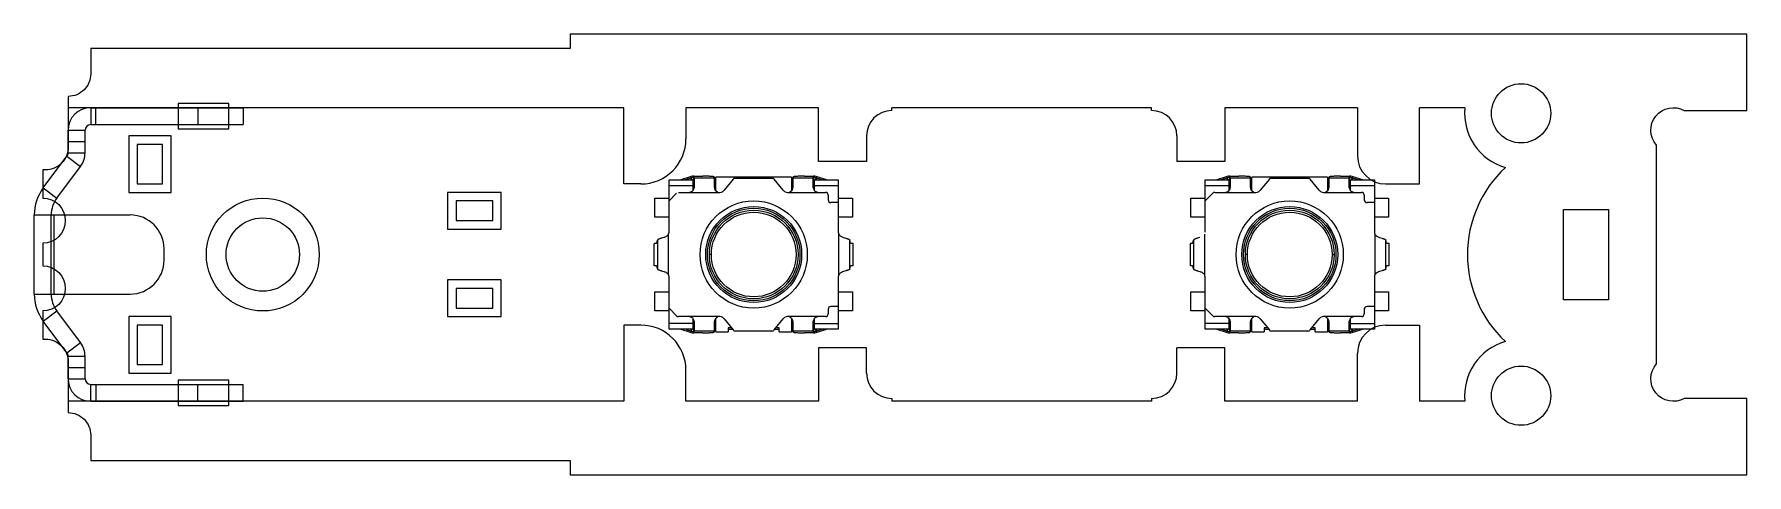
# Model space of a CAD drawing. Header units: millimetres. Extents: x 232.4 to 263.3, y 75.2 to 125.5.
# Drawn here: x 232.41 to 262.76, y 117.67 to 125.47 of the extents above; entities that cross this region are included whole.
import ezdxf

# ---------------------------------------------------------------- set-up
doc = ezdxf.new("R2010")
doc.units = ezdxf.units.MM
doc.header["$LTSCALE"] = 16.335
doc.layers.get('0').update_dxf_attribs({"linetype": 'CONTINUOUS'})
for name, color, linetype in [('led', 240, 'CONTINUOUS'), ('limit_line', 140, 'CONTINUOUS'), ('pad', 31, 'CONTINUOUS'), ('SIGNAL_PLATE_BLE', 4, 'CONTINUOUS'), ('SKSNLA_switch', 2, 'CONTINUOUS')]:
    doc.layers.add(name, color=color, linetype=linetype)

msp = doc.modelspace()

# ---------------------------------------------------------------- linework, layer by layer
for p, q in [((234.959, 124.248), (234.959, 123.798)), ((235.859, 124.248), (234.959, 124.248)), ((235.859, 123.798), (235.859, 124.248)), ((234.959, 123.798), (235.859, 123.798)), ((234.234, 123.523), (234.234, 122.823)), ((234.684, 123.523), (234.234, 123.523)), ((234.684, 122.823), (234.684, 123.523)), ((234.234, 122.823), (234.684, 122.823)), ((239.884, 122.523), (239.884, 122.173)), ((240.534, 122.523), (239.884, 122.523)), ((240.534, 122.173), (240.534, 122.523)), ((239.884, 122.173), (240.534, 122.173)), ((239.884, 120.973), (239.884, 120.623)), ((240.534, 120.973), (239.884, 120.973)), ((240.534, 120.623), (240.534, 120.973)), ((239.884, 120.623), (240.534, 120.623)), ((234.234, 120.324), (234.234, 119.624)), ((234.684, 120.324), (234.234, 120.324)), ((234.684, 119.624), (234.684, 120.324)), ((234.234, 119.624), (234.684, 119.624)), ((234.959, 119.348), (234.959, 118.898)), ((235.859, 119.348), (234.959, 119.348)), ((235.859, 118.898), (235.859, 119.348)), ((234.959, 118.898), (235.859, 118.898))]:
    msp.add_line(p, q)
msp.add_lwpolyline([(232.559, 122.573, -1), (232.559, 121.773), (232.559, 121.373, -1), (232.559, 120.573), (232.559, 120.073), (232.609, 120.073, -0.414214), (233.009, 119.673), (233.009, 118.773, -0.414214), (233.409, 118.373), (233.409, 117.923), (241.909, 117.923), (241.909, 117.673), (262.759, 117.673), (262.759, 119.023), (261.652, 119.023, -0.841815), (261.159, 119.638), (261.159, 123.509, -0.841815), (261.652, 124.123), (262.759, 124.123), (262.759, 125.473), (241.909, 125.473), (241.909, 125.223), (233.409, 125.223), (233.409, 124.773, -0.414214), (233.009, 124.373), (233.009, 123.473, -0.414214), (232.609, 123.073), (232.559, 123.073)], format="xyb", close=True)
for centre, radius in [((258.759, 124.073), 0.525), ((236.459, 121.573), 0.65), ((258.759, 119.073), 0.525)]:
    msp.add_circle(centre, radius)
at = {"layer": 'led'}
for p, q in [((259.509, 122.373), (260.309, 122.373)), ((259.509, 120.773), (259.509, 122.373)), ((260.309, 122.373), (260.309, 120.773)), ((260.309, 120.773), (259.509, 120.773))]:
    msp.add_line(p, q, dxfattribs=at)
at = {"layer": 'limit_line'}
for p, q in [((242.859, 124.173), (233.009, 124.173)), ((242.859, 122.823), (242.859, 124.173)), ((243.959, 124.173), (243.959, 123.623)), ((246.309, 124.173), (243.959, 124.173)), ((246.309, 123.223), (246.309, 124.173)), ((247.609, 124.123), (247.609, 124.173)), ((252.209, 124.173), (247.609, 124.173)), ((252.209, 124.123), (252.209, 124.173)), ((255.859, 124.173), (253.509, 124.173)), ((253.509, 124.173), (253.509, 123.223)), ((255.859, 124.173), (255.859, 123.323)), ((256.959, 122.823), (256.959, 124.173)), ((257.764, 124.173), (256.959, 124.173)), ((247.159, 123.673), (247.159, 123.223)), ((252.659, 123.673), (252.659, 123.223)), ((247.159, 123.223), (246.309, 123.223)), ((253.509, 123.223), (252.659, 123.223)), ((243.159, 122.823), (242.859, 122.823)), ((256.359, 122.823), (256.959, 122.823)), ((242.859, 120.323), (242.859, 118.973)), ((243.159, 120.323), (242.859, 120.323)), ((256.359, 120.323), (256.959, 120.323)), ((256.959, 120.323), (256.959, 118.973)), ((246.309, 119.923), (246.309, 118.973)), ((247.159, 119.923), (246.309, 119.923)), ((247.159, 119.473), (247.159, 119.923)), ((253.509, 119.923), (252.659, 119.923)), ((252.659, 119.473), (252.659, 119.923)), ((253.509, 118.973), (253.509, 119.923)), ((255.859, 118.973), (255.859, 119.823)), ((243.959, 118.973), (243.959, 119.523)), ((242.859, 118.973), (233.009, 118.973)), ((246.309, 118.973), (243.959, 118.973)), ((247.609, 119.023), (247.609, 118.973)), ((252.209, 118.973), (247.609, 118.973)), ((252.209, 119.023), (252.209, 118.973)), ((255.859, 118.973), (253.509, 118.973)), ((257.764, 118.973), (256.959, 118.973))]:
    msp.add_line(p, q, dxfattribs=at)
msp.add_circle((236.459, 121.573), 1, dxfattribs=at)
for centre, radius, start, end in [((258.759, 124.073), 1, 174.2608, 253.8431), ((247.609, 123.673), 0.45, 90, 180), ((252.209, 123.673), 0.45, 0, 90), ((243.159, 123.623), 0.8, 270.0016, 0), ((256.359, 123.323), 0.5, 180, 269.9984), ((259.909, 121.573), 2.1, 132.8536, 227.1464), ((243.159, 119.523), 0.8, 0, 89.9984), ((256.359, 119.823), 0.5, 90.0016, 180), ((258.759, 119.073), 1, 106.1569, 185.7392), ((247.609, 119.473), 0.45, 180, 270), ((252.209, 119.473), 0.45, 270, 0)]:
    msp.add_arc(centre, radius, start, end, dxfattribs=at)
at = {"layer": 'pad'}
for p, q in [((234.834, 123.673), (234.084, 123.673)), ((234.084, 123.673), (234.084, 122.673)), ((234.834, 122.673), (234.834, 123.673)), ((234.084, 122.673), (234.834, 122.673)), ((240.684, 122.673), (239.734, 122.673)), ((239.734, 122.673), (239.734, 122.023)), ((240.684, 122.023), (240.684, 122.673)), ((239.734, 122.023), (240.684, 122.023)), ((239.734, 121.123), (239.734, 120.473)), ((240.684, 121.123), (239.734, 121.123)), ((240.684, 120.473), (240.684, 121.123)), ((234.084, 120.474), (234.084, 119.474)), ((234.834, 120.474), (234.084, 120.474)), ((234.834, 119.474), (234.834, 120.474)), ((239.734, 120.473), (240.684, 120.473)), ((234.084, 119.474), (234.834, 119.474))]:
    msp.add_line(p, q, dxfattribs=at)
at = {"layer": 'SIGNAL_PLATE_BLE'}
for p, q in [((233.409, 124.173), (233.409, 123.873)), ((233.409, 124.173), (236.109, 124.173)), ((233.502, 123.873), (233.502, 124.173)), ((235.309, 124.173), (235.309, 123.873)), ((236.109, 124.173), (236.109, 123.873)), ((233.409, 123.873), (236.109, 123.873)), ((233.009, 123.373), (233.009, 123.773)), ((233.009, 123.773), (233.309, 123.773)), ((233.009, 123.573), (233.309, 123.573)), ((233.309, 123.373), (233.309, 123.773)), ((232.569, 122.753), (232.989, 123.313)), ((232.989, 123.313), (233.229, 123.133)), ((233.009, 123.373), (233.309, 123.373)), ((232.809, 122.573), (233.229, 123.133)), ((232.569, 122.753), (232.809, 122.573)), ((232.409, 120.873), (232.409, 122.273)), ((232.409, 122.273), (234.109, 122.273)), ((232.709, 120.873), (232.709, 122.273)), ((232.759, 120.873), (232.759, 122.273)), ((234.709, 121.473), (234.709, 121.673)), ((232.409, 120.873), (234.109, 120.873)), ((232.569, 120.393), (232.809, 120.573)), ((233.229, 120.013), (232.809, 120.573)), ((232.989, 119.833), (232.569, 120.393)), ((232.989, 119.833), (233.229, 120.013)), ((233.009, 119.373), (233.009, 119.773)), ((233.009, 119.773), (233.309, 119.773)), ((233.309, 119.373), (233.309, 119.773)), ((233.009, 119.573), (233.309, 119.573)), ((233.009, 119.373), (233.309, 119.373)), ((233.409, 118.973), (233.409, 119.273)), ((233.409, 119.273), (236.109, 119.273)), ((233.409, 118.973), (236.109, 118.973)), ((233.502, 119.273), (233.502, 118.973)), ((235.309, 118.973), (235.309, 119.273)), ((236.109, 118.973), (236.109, 119.273))]:
    msp.add_line(p, q, dxfattribs=at)
for centre, radius, start, end in [((233.409, 123.773), 0.4, 90, 180), ((233.409, 123.773), 0.1, 90, 180), ((232.909, 123.373), 0.1, 323.1301, 0), ((232.909, 123.373), 0.4, 323.1301, 0), ((233.209, 122.273), 0.8, 143.1301, 180), ((233.209, 122.273), 0.5, 143.1301, 180), ((234.109, 121.673), 0.6, 0, 90), ((234.109, 121.473), 0.6, 270, 0), ((233.209, 120.873), 0.8, 180, 216.8699), ((233.209, 120.873), 0.5, 180, 216.8699), ((232.909, 119.773), 0.4, 0, 36.8699), ((232.909, 119.773), 0.1, 0, 36.8699), ((233.409, 119.373), 0.4, 180, 270), ((233.409, 119.373), 0.1, 180, 270)]:
    msp.add_arc(centre, radius, start, end, dxfattribs=at)
at = {"layer": 'SKSNLA_switch'}
for p, q in [((244.053, 122.953), (243.869, 122.893)), ((243.968, 122.906), (244.044, 122.93)), ((244.056, 122.893), (244.044, 122.93)), ((244.053, 122.933), (244.053, 122.953)), ((244.053, 122.933), (244.066, 122.893)), ((244.099, 122.839), (244.099, 122.96)), ((244.099, 122.96), (244.259, 122.96)), ((244.109, 122.773), (244.109, 122.937)), ((244.459, 122.923), (244.109, 122.923)), ((244.459, 122.946), (244.459, 122.773)), ((244.489, 122.702), (244.489, 122.943)), ((245.829, 122.943), (244.489, 122.943)), ((244.805, 122.923), (245.512, 122.923)), ((245.829, 122.943), (245.829, 122.702)), ((245.859, 122.773), (245.859, 122.946)), ((246.209, 122.923), (245.859, 122.923)), ((246.059, 122.96), (246.218, 122.96)), ((246.209, 122.937), (246.209, 122.773)), ((246.218, 122.96), (246.218, 122.839)), ((246.251, 122.893), (246.264, 122.933)), ((246.273, 122.93), (246.261, 122.893)), ((246.264, 122.953), (246.264, 122.933)), ((246.449, 122.893), (246.264, 122.953)), ((246.273, 122.93), (246.349, 122.906)), ((253.553, 122.953), (253.369, 122.893)), ((253.468, 122.906), (253.544, 122.93)), ((253.556, 122.893), (253.544, 122.93)), ((253.553, 122.933), (253.553, 122.953)), ((253.553, 122.933), (253.566, 122.893)), ((253.599, 122.96), (253.759, 122.96)), ((253.599, 122.839), (253.599, 122.96)), ((253.609, 122.773), (253.609, 122.937)), ((253.959, 122.923), (253.609, 122.923)), ((253.959, 122.946), (253.959, 122.773)), ((255.329, 122.943), (253.989, 122.943)), ((253.989, 122.702), (253.989, 122.943)), ((254.305, 122.923), (255.012, 122.923)), ((255.329, 122.943), (255.329, 122.702)), ((255.359, 122.773), (255.359, 122.946)), ((255.709, 122.923), (255.359, 122.923)), ((255.559, 122.96), (255.718, 122.96)), ((255.709, 122.937), (255.709, 122.773)), ((255.718, 122.96), (255.718, 122.839)), ((255.751, 122.893), (255.764, 122.933)), ((255.773, 122.93), (255.761, 122.893)), ((255.949, 122.893), (255.764, 122.953)), ((255.764, 122.953), (255.764, 122.933)), ((255.773, 122.93), (255.849, 122.906)), ((243.659, 121.969), (243.659, 122.893)), ((243.659, 122.893), (244.079, 122.893)), ((243.659, 122.793), (244.109, 122.793)), ((243.794, 122.659), (243.659, 122.523)), ((243.829, 122.673), (244.559, 122.673)), ((243.968, 122.906), (243.972, 122.893)), ((244.079, 122.893), (244.079, 122.702)), ((244.079, 122.854), (244.084, 122.838)), ((244.489, 122.793), (244.459, 122.793)), ((244.798, 122.91), (244.636, 122.71)), ((245.681, 122.71), (245.52, 122.91)), ((245.759, 122.673), (246.429, 122.673)), ((245.829, 122.793), (245.859, 122.793)), ((246.209, 122.793), (246.659, 122.793)), ((246.233, 122.838), (246.239, 122.854)), ((246.239, 122.702), (246.239, 122.893)), ((246.239, 122.893), (246.659, 122.893)), ((246.345, 122.893), (246.349, 122.906)), ((246.479, 122.623), (246.479, 122.543)), ((246.659, 122.893), (246.659, 121.969)), ((253.159, 122.893), (253.579, 122.893)), ((253.159, 121.969), (253.159, 122.893)), ((253.159, 122.793), (253.609, 122.793)), ((253.294, 122.659), (253.159, 122.523)), ((253.329, 122.673), (254.059, 122.673)), ((253.468, 122.906), (253.472, 122.893)), ((253.579, 122.893), (253.579, 122.702)), ((253.579, 122.854), (253.584, 122.838)), ((253.989, 122.793), (253.959, 122.793)), ((254.298, 122.91), (254.136, 122.71)), ((255.181, 122.71), (255.02, 122.91)), ((255.259, 122.673), (255.929, 122.673)), ((255.329, 122.793), (255.359, 122.793)), ((255.709, 122.793), (256.159, 122.793)), ((255.733, 122.838), (255.739, 122.854)), ((255.739, 122.893), (256.159, 122.893)), ((255.739, 122.702), (255.739, 122.893)), ((255.845, 122.893), (255.849, 122.906)), ((255.979, 122.623), (255.979, 122.543)), ((256.159, 122.893), (256.159, 121.969)), ((243.409, 122.233), (243.409, 122.573)), ((243.409, 122.573), (243.659, 122.573)), ((246.659, 122.493), (246.529, 122.493)), ((246.659, 122.573), (246.909, 122.573)), ((246.909, 122.573), (246.909, 122.233)), ((252.909, 122.573), (253.159, 122.573)), ((252.909, 122.233), (252.909, 122.573)), ((256.159, 122.493), (256.029, 122.493)), ((256.159, 122.573), (256.409, 122.573)), ((256.409, 122.573), (256.409, 122.233)), ((243.659, 122.233), (243.409, 122.233)), ((246.909, 122.233), (246.659, 122.233)), ((253.159, 122.233), (252.909, 122.233)), ((256.409, 122.233), (256.159, 122.233)), ((243.398, 121.373), (243.398, 121.763)), ((243.4, 121.773), (243.438, 121.773)), ((243.44, 121.777), (243.452, 121.827)), ((243.452, 121.827), (243.452, 121.319)), ((243.652, 121.213), (243.652, 121.933)), ((246.665, 121.933), (246.665, 121.213)), ((246.865, 121.319), (246.865, 121.827)), ((246.877, 121.777), (246.865, 121.827)), ((246.879, 121.773), (246.92, 121.773)), ((246.92, 121.383), (246.92, 121.773)), ((252.898, 121.373), (252.898, 121.763)), ((252.9, 121.773), (252.938, 121.773)), ((252.94, 121.777), (252.952, 121.827)), ((252.952, 121.827), (252.952, 121.319)), ((253.152, 121.213), (253.152, 121.933)), ((256.165, 121.933), (256.165, 121.213)), ((256.365, 121.319), (256.365, 121.827)), ((256.377, 121.777), (256.365, 121.827)), ((256.379, 121.773), (256.42, 121.773)), ((256.42, 121.383), (256.42, 121.773)), ((244.409, 121.573), (244.373, 121.573)), ((253.909, 121.573), (253.873, 121.573)), ((255.409, 121.573), (255.444, 121.573)), ((243.438, 121.373), (243.398, 121.373)), ((243.452, 121.319), (243.44, 121.369)), ((243.659, 120.253), (243.659, 121.177)), ((246.659, 121.177), (246.659, 120.253)), ((246.865, 121.319), (246.877, 121.369)), ((246.918, 121.373), (246.879, 121.373)), ((252.938, 121.373), (252.898, 121.373)), ((252.952, 121.319), (252.94, 121.369)), ((253.159, 120.253), (253.159, 121.177)), ((256.159, 121.177), (256.159, 120.253)), ((256.365, 121.319), (256.377, 121.369)), ((256.418, 121.373), (256.379, 121.373)), ((243.409, 120.573), (243.409, 120.913)), ((243.409, 120.913), (243.659, 120.913)), ((246.659, 120.913), (246.909, 120.913)), ((246.909, 120.913), (246.909, 120.573)), ((252.909, 120.913), (253.159, 120.913)), ((252.909, 120.573), (252.909, 120.913)), ((256.159, 120.913), (256.409, 120.913)), ((256.409, 120.913), (256.409, 120.573)), ((243.659, 120.573), (243.409, 120.573)), ((243.659, 120.623), (243.794, 120.488)), ((246.479, 120.603), (246.479, 120.523)), ((246.659, 120.653), (246.529, 120.653)), ((246.909, 120.573), (246.659, 120.573)), ((253.159, 120.573), (252.909, 120.573)), ((253.159, 120.623), (253.294, 120.488)), ((255.979, 120.603), (255.979, 120.523)), ((256.159, 120.653), (256.029, 120.653)), ((256.409, 120.573), (256.159, 120.573)), ((244.109, 120.353), (243.659, 120.353)), ((244.079, 120.253), (243.659, 120.253)), ((244.559, 120.473), (243.829, 120.473)), ((243.869, 120.253), (244.053, 120.194)), ((244.044, 120.216), (243.968, 120.241)), ((244.044, 120.216), (244.056, 120.253)), ((244.066, 120.253), (244.053, 120.214)), ((244.053, 120.194), (244.053, 120.214)), ((244.079, 120.445), (244.079, 120.253)), ((244.084, 120.309), (244.079, 120.292)), ((244.099, 120.186), (244.099, 120.307)), ((244.259, 120.186), (244.099, 120.186)), ((244.109, 120.21), (244.109, 120.373)), ((244.109, 120.224), (244.459, 120.224)), ((244.459, 120.373), (244.459, 120.2)), ((244.489, 120.353), (244.459, 120.353)), ((244.489, 120.203), (244.489, 120.445)), ((244.489, 120.203), (244.709, 120.203)), ((244.636, 120.436), (244.798, 120.237)), ((244.709, 120.273), (244.709, 120.203)), ((244.768, 120.273), (244.709, 120.273)), ((244.709, 120.253), (244.784, 120.253)), ((244.805, 120.223), (245.512, 120.223)), ((245.52, 120.237), (245.681, 120.436)), ((245.533, 120.253), (245.609, 120.253)), ((245.609, 120.273), (245.549, 120.273)), ((245.609, 120.203), (245.609, 120.273)), ((245.609, 120.203), (245.829, 120.203)), ((246.429, 120.473), (245.759, 120.473)), ((245.829, 120.445), (245.829, 120.203)), ((245.829, 120.353), (245.859, 120.353)), ((245.859, 120.2), (245.859, 120.373)), ((245.859, 120.224), (246.209, 120.224)), ((246.218, 120.186), (246.059, 120.186)), ((246.209, 120.373), (246.209, 120.21)), ((246.209, 120.353), (246.659, 120.353)), ((246.218, 120.307), (246.218, 120.186)), ((246.239, 120.292), (246.233, 120.309)), ((246.239, 120.253), (246.239, 120.445)), ((246.659, 120.253), (246.239, 120.253)), ((246.264, 120.214), (246.251, 120.253)), ((246.261, 120.253), (246.273, 120.216)), ((246.264, 120.194), (246.449, 120.253)), ((246.264, 120.214), (246.264, 120.194)), ((246.349, 120.241), (246.273, 120.216)), ((246.349, 120.241), (246.345, 120.253)), ((253.609, 120.353), (253.159, 120.353)), ((253.579, 120.253), (253.159, 120.253)), ((254.059, 120.473), (253.329, 120.473)), ((253.369, 120.253), (253.553, 120.194)), ((253.472, 120.253), (253.468, 120.241)), ((253.544, 120.216), (253.468, 120.241)), ((253.544, 120.216), (253.556, 120.253)), ((253.566, 120.253), (253.553, 120.214)), ((253.553, 120.194), (253.553, 120.214)), ((253.579, 120.445), (253.579, 120.253)), ((253.584, 120.309), (253.579, 120.292)), ((253.599, 120.186), (253.599, 120.307)), ((253.759, 120.186), (253.599, 120.186)), ((253.609, 120.21), (253.609, 120.373)), ((253.609, 120.224), (253.959, 120.224)), ((253.959, 120.373), (253.959, 120.2)), ((253.989, 120.353), (253.959, 120.353)), ((253.989, 120.203), (253.989, 120.445)), ((253.989, 120.203), (254.209, 120.203)), ((254.136, 120.436), (254.298, 120.237)), ((254.268, 120.273), (254.209, 120.273)), ((254.209, 120.273), (254.209, 120.203)), ((254.209, 120.253), (254.284, 120.253)), ((254.305, 120.223), (255.012, 120.223)), ((255.02, 120.237), (255.181, 120.436)), ((255.033, 120.253), (255.109, 120.253)), ((255.109, 120.273), (255.049, 120.273)), ((255.109, 120.203), (255.109, 120.273)), ((255.109, 120.203), (255.329, 120.203)), ((255.929, 120.473), (255.259, 120.473)), ((255.329, 120.445), (255.329, 120.203)), ((255.329, 120.353), (255.359, 120.353)), ((255.359, 120.2), (255.359, 120.373)), ((255.359, 120.224), (255.709, 120.224)), ((255.718, 120.186), (255.559, 120.186)), ((255.709, 120.373), (255.709, 120.21)), ((255.709, 120.353), (256.159, 120.353)), ((255.718, 120.307), (255.718, 120.186)), ((255.739, 120.292), (255.733, 120.309)), ((255.739, 120.253), (255.739, 120.445)), ((256.159, 120.253), (255.739, 120.253)), ((255.764, 120.214), (255.751, 120.253)), ((255.761, 120.253), (255.773, 120.216)), ((255.764, 120.194), (255.949, 120.253)), ((255.764, 120.214), (255.764, 120.194)), ((255.849, 120.241), (255.773, 120.216)), ((255.849, 120.241), (255.845, 120.253))]:
    msp.add_line(p, q, dxfattribs=at)
for centre, radius in [((245.159, 121.573), 0.95), ((245.159, 121.573), 0.85), ((245.159, 121.573), 0.82), ((245.159, 121.573), 0.786), ((245.159, 121.573), 0.75), ((254.659, 121.573), 0.95), ((254.659, 121.573), 0.85), ((254.659, 121.573), 0.82), ((254.659, 121.573), 0.786), ((254.659, 121.573), 0.75)]:
    msp.add_circle(centre, radius, dxfattribs=at)
for centre, radius, start, end in [((244.273, 122.225), 0.741, 107.2433, 107.9603), ((244.099, 122.81), 0.15, 89.9992, 107.9576), ((244.095, 122.79), 0.149, 88.2651, 106.2956), ((244.759, 122.941), 0.05, 321.0233, 339.2746), ((245.559, 122.941), 0.05, 200.7254, 218.9767), ((246.218, 122.81), 0.15, 72.0434, 89.9997), ((246.222, 122.789), 0.15, 73.7333, 91.706), ((246.047, 122.233), 0.733, 72.0358, 72.7606), ((253.773, 122.225), 0.741, 107.2433, 107.9603), ((253.599, 122.81), 0.15, 89.9992, 107.9576), ((253.595, 122.79), 0.149, 88.2651, 106.2956), ((254.259, 122.941), 0.05, 321.0233, 339.2746), ((255.059, 122.941), 0.05, 200.7254, 218.9767), ((255.718, 122.81), 0.15, 72.0434, 89.9997), ((255.722, 122.789), 0.15, 73.7333, 91.706), ((255.547, 122.233), 0.733, 72.0358, 72.7606), ((244.009, 122.773), 0.1, 270, 0), ((244.299, 122.144), 0.727, 107.2387, 107.6731), ((244.559, 122.773), 0.1, 180, 321.0233), ((245.759, 122.773), 0.1, 218.9767, 0), ((246.309, 122.773), 0.1, 180, 270), ((246.018, 122.144), 0.727, 72.3269, 72.7613), ((246.429, 122.623), 0.05, 0, 90), ((253.329, 122.623), 0.05, 90, 135), ((253.509, 122.773), 0.1, 270, 0), ((253.799, 122.144), 0.727, 107.2387, 107.6731), ((254.059, 122.773), 0.1, 180, 321.0233), ((255.259, 122.773), 0.1, 218.9767, 0), ((255.809, 122.773), 0.1, 180, 270), ((255.518, 122.144), 0.727, 72.3269, 72.7613), ((255.929, 122.623), 0.05, 0, 90), ((246.529, 122.543), 0.05, 180, 270), ((256.029, 122.543), 0.05, 180, 270), ((243.559, 121.969), 0.1, 338.8303, 0), ((246.759, 121.969), 0.1, 180, 201.1697), ((256.259, 121.969), 0.1, 180, 201.1697), ((243.559, 121.177), 0.1, 0, 21.1697), ((246.759, 121.177), 0.1, 158.8303, 180), ((253.059, 121.177), 0.1, 0, 21.1697), ((256.259, 121.177), 0.1, 158.8303, 180), ((246.429, 120.523), 0.05, 270, 0), ((246.529, 120.603), 0.05, 90, 180), ((255.929, 120.523), 0.05, 270, 0), ((256.029, 120.603), 0.05, 90, 180), ((243.829, 120.523), 0.05, 225, 270), ((244.009, 120.373), 0.1, 0, 90), ((244.27, 120.914), 0.733, 252.0358, 252.7606), ((244.095, 120.357), 0.15, 253.7333, 271.706), ((244.099, 120.337), 0.15, 252.0434, 269.9997), ((244.299, 121.002), 0.727, 252.3269, 252.7613), ((244.559, 120.373), 0.1, 38.9767, 180), ((244.759, 120.206), 0.05, 20.7254, 38.9767), ((245.559, 120.206), 0.05, 141.0233, 159.2746), ((245.759, 120.373), 0.1, 0, 141.0233), ((246.309, 120.373), 0.1, 90, 180), ((246.223, 120.357), 0.149, 268.2651, 286.2956), ((246.218, 120.337), 0.15, 269.9992, 287.9576), ((246.018, 121.002), 0.727, 287.2387, 287.6731), ((246.045, 120.921), 0.741, 287.2433, 287.9603), ((253.329, 120.523), 0.05, 225, 270), ((253.509, 120.373), 0.1, 0, 90), ((253.77, 120.914), 0.733, 252.0358, 252.7606), ((253.595, 120.357), 0.15, 253.7333, 271.706), ((253.599, 120.337), 0.15, 252.0434, 269.9997), ((253.799, 121.002), 0.727, 252.3269, 252.7613), ((254.059, 120.373), 0.1, 38.9767, 180), ((254.259, 120.206), 0.05, 20.7254, 38.9767), ((255.059, 120.206), 0.05, 141.0233, 159.2746), ((255.259, 120.373), 0.1, 0, 141.0233), ((255.809, 120.373), 0.1, 90, 180), ((255.723, 120.357), 0.149, 268.2651, 286.2956), ((255.718, 120.337), 0.15, 269.9992, 287.9576), ((255.518, 121.002), 0.727, 287.2387, 287.6731), ((255.545, 120.921), 0.741, 287.2433, 287.9603)]:
    msp.add_arc(centre, radius, start, end, dxfattribs=at)
for points, knots in [([(244.099, 122.939), (244.101, 122.939), (244.103, 122.939), (244.106, 122.938), (244.108, 122.938), (244.109, 122.937), (244.109, 122.937), (244.109, 122.937)], [0, 0, 0, 0, 0.415414, 0.722023, 0.914025, 0.968086, 1, 1, 1, 1]), ([(244.459, 122.946), (244.459, 122.947), (244.458, 122.948), (244.456, 122.949), (244.455, 122.949), (244.453, 122.95), (244.449, 122.951), (244.44, 122.953), (244.423, 122.955), (244.398, 122.957), (244.368, 122.958), (244.334, 122.959), (244.297, 122.96), (244.272, 122.96), (244.259, 122.96)], [0, 0, 0, 0, 0.008294, 0.01514, 0.024107, 0.035276, 0.04867, 0.082077, 0.174507, 0.29829, 0.44883, 0.620398, 0.806522, 1, 1, 1, 1]), ([(246.059, 122.96), (246.046, 122.96), (246.02, 122.96), (245.983, 122.959), (245.949, 122.958), (245.919, 122.957), (245.895, 122.955), (245.878, 122.953), (245.869, 122.951), (245.865, 122.95), (245.863, 122.949), (245.861, 122.949), (245.86, 122.948), (245.859, 122.947), (245.859, 122.946)], [0, 0, 0, 0, 0.193478, 0.379602, 0.55117, 0.70171, 0.825493, 0.917923, 0.95133, 0.964724, 0.975893, 0.98486, 0.991706, 1, 1, 1, 1]), ([(246.209, 122.937), (246.209, 122.937), (246.209, 122.937), (246.21, 122.938), (246.211, 122.938), (246.214, 122.939), (246.217, 122.939), (246.218, 122.939)], [0, 0, 0, 0, 0.031914, 0.085975, 0.277977, 0.584586, 1, 1, 1, 1]), ([(253.599, 122.939), (253.601, 122.939), (253.603, 122.939), (253.606, 122.938), (253.608, 122.938), (253.609, 122.937), (253.609, 122.937), (253.609, 122.937)], [0, 0, 0, 0, 0.415414, 0.722023, 0.914025, 0.968086, 1, 1, 1, 1]), ([(253.959, 122.946), (253.959, 122.947), (253.958, 122.948), (253.956, 122.949), (253.955, 122.949), (253.953, 122.95), (253.949, 122.951), (253.94, 122.953), (253.923, 122.955), (253.898, 122.957), (253.868, 122.958), (253.834, 122.959), (253.797, 122.96), (253.772, 122.96), (253.759, 122.96)], [0, 0, 0, 0, 0.008294, 0.01514, 0.024107, 0.035276, 0.04867, 0.082077, 0.174507, 0.29829, 0.44883, 0.620398, 0.806522, 1, 1, 1, 1]), ([(255.559, 122.96), (255.546, 122.96), (255.52, 122.96), (255.483, 122.959), (255.449, 122.958), (255.419, 122.957), (255.395, 122.955), (255.378, 122.953), (255.369, 122.951), (255.365, 122.95), (255.363, 122.949), (255.361, 122.949), (255.36, 122.948), (255.359, 122.947), (255.359, 122.946)], [0, 0, 0, 0, 0.193478, 0.379602, 0.55117, 0.70171, 0.825493, 0.917923, 0.95133, 0.964724, 0.975893, 0.98486, 0.991706, 1, 1, 1, 1]), ([(255.709, 122.937), (255.709, 122.937), (255.709, 122.937), (255.71, 122.938), (255.711, 122.938), (255.714, 122.939), (255.717, 122.939), (255.718, 122.939)], [0, 0, 0, 0, 0.031914, 0.085975, 0.277977, 0.584586, 1, 1, 1, 1]), ([(243.934, 122.893), (243.939, 122.895), (243.95, 122.9), (243.962, 122.903), (243.968, 122.906)], [0, 0, 0, 0, 0.458546, 1, 1, 1, 1]), ([(244.099, 122.839), (244.098, 122.839), (244.093, 122.84), (244.088, 122.839), (244.084, 122.838)], [0, 0, 0, 0, 0.253059, 1, 1, 1, 1]), ([(244.109, 122.837), (244.109, 122.837), (244.109, 122.837), (244.108, 122.838), (244.106, 122.838), (244.103, 122.839), (244.101, 122.839), (244.099, 122.839)], [0, 0, 0, 0, 0.031914, 0.085975, 0.277977, 0.584586, 1, 1, 1, 1]), ([(246.218, 122.839), (246.217, 122.839), (246.214, 122.839), (246.211, 122.838), (246.21, 122.838), (246.209, 122.837), (246.209, 122.837), (246.209, 122.837)], [0, 0, 0, 0, 0.415414, 0.722023, 0.914025, 0.968086, 1, 1, 1, 1]), ([(246.233, 122.838), (246.232, 122.838), (246.227, 122.839), (246.222, 122.839), (246.218, 122.839)], [0, 0, 0, 0, 0.247736, 1, 1, 1, 1]), ([(246.349, 122.906), (246.356, 122.903), (246.367, 122.9), (246.379, 122.895), (246.384, 122.893)], [0, 0, 0, 0, 0.541623, 1, 1, 1, 1]), ([(253.434, 122.893), (253.439, 122.895), (253.45, 122.9), (253.462, 122.903), (253.468, 122.906)], [0, 0, 0, 0, 0.458546, 1, 1, 1, 1]), ([(253.599, 122.839), (253.598, 122.839), (253.593, 122.84), (253.588, 122.839), (253.584, 122.838)], [0, 0, 0, 0, 0.253059, 1, 1, 1, 1]), ([(253.609, 122.837), (253.609, 122.837), (253.609, 122.837), (253.608, 122.838), (253.606, 122.838), (253.603, 122.839), (253.601, 122.839), (253.599, 122.839)], [0, 0, 0, 0, 0.031914, 0.085975, 0.277977, 0.584586, 1, 1, 1, 1]), ([(255.718, 122.839), (255.717, 122.839), (255.714, 122.839), (255.711, 122.838), (255.71, 122.838), (255.709, 122.837), (255.709, 122.837), (255.709, 122.837)], [0, 0, 0, 0, 0.415414, 0.722023, 0.914025, 0.968086, 1, 1, 1, 1]), ([(255.733, 122.838), (255.732, 122.838), (255.727, 122.839), (255.722, 122.839), (255.718, 122.839)], [0, 0, 0, 0, 0.247736, 1, 1, 1, 1]), ([(255.849, 122.906), (255.856, 122.903), (255.867, 122.9), (255.879, 122.895), (255.884, 122.893)], [0, 0, 0, 0, 0.541623, 1, 1, 1, 1]), ([(243.4, 121.773), (243.4, 121.773), (243.399, 121.773), (243.399, 121.772), (243.398, 121.77), (243.398, 121.767), (243.398, 121.765), (243.398, 121.763)], [0, 0, 0, 0, 0.031166, 0.084963, 0.277204, 0.584396, 1, 1, 1, 1]), ([(243.44, 121.777), (243.44, 121.776), (243.44, 121.775), (243.439, 121.774), (243.439, 121.773), (243.438, 121.773)], [0, 0, 0, 0, 0.683228, 0.878889, 1, 1, 1, 1]), ([(243.567, 121.873), (243.552, 121.87), (243.531, 121.864), (243.504, 121.856), (243.488, 121.851), (243.474, 121.845), (243.464, 121.839), (243.456, 121.834), (243.453, 121.829), (243.452, 121.827)], [0, 0, 0, 0, 0.365825, 0.523988, 0.662368, 0.779222, 0.87358, 0.946003, 1, 1, 1, 1]), ([(243.567, 121.873), (243.575, 121.876), (243.591, 121.883), (243.614, 121.896), (243.635, 121.912), (243.647, 121.926), (243.652, 121.933)], [0, 0, 0, 0, 0.240667, 0.490318, 0.744481, 1, 1, 1, 1]), ([(246.665, 121.933), (246.67, 121.926), (246.682, 121.912), (246.703, 121.896), (246.726, 121.883), (246.742, 121.876), (246.75, 121.873)], [0, 0, 0, 0, 0.255519, 0.509682, 0.759333, 1, 1, 1, 1]), ([(246.75, 121.873), (246.765, 121.87), (246.786, 121.864), (246.813, 121.856), (246.83, 121.851), (246.843, 121.845), (246.854, 121.839), (246.861, 121.834), (246.864, 121.829), (246.865, 121.827)], [0, 0, 0, 0, 0.365825, 0.523988, 0.662371, 0.779229, 0.873588, 0.946008, 1, 1, 1, 1]), ([(246.879, 121.773), (246.879, 121.773), (246.878, 121.774), (246.878, 121.775), (246.877, 121.776), (246.877, 121.777)], [0, 0, 0, 0, 0.121111, 0.316772, 1, 1, 1, 1]), ([(252.9, 121.773), (252.9, 121.773), (252.899, 121.773), (252.899, 121.772), (252.898, 121.77), (252.898, 121.767), (252.898, 121.765), (252.898, 121.763)], [0, 0, 0, 0, 0.031166, 0.084963, 0.277204, 0.584396, 1, 1, 1, 1]), ([(252.94, 121.777), (252.94, 121.776), (252.94, 121.775), (252.939, 121.774), (252.939, 121.773), (252.938, 121.773)], [0, 0, 0, 0, 0.683228, 0.878889, 1, 1, 1, 1]), ([(253.067, 121.873), (253.052, 121.87), (253.031, 121.864), (253.004, 121.856), (252.988, 121.851), (252.974, 121.845), (252.964, 121.839), (252.956, 121.834), (252.953, 121.829), (252.952, 121.827)], [0, 0, 0, 0, 0.365825, 0.523988, 0.662368, 0.779222, 0.87358, 0.946003, 1, 1, 1, 1]), ([(256.165, 121.933), (256.17, 121.926), (256.182, 121.912), (256.203, 121.896), (256.226, 121.883), (256.242, 121.876), (256.25, 121.873)], [0, 0, 0, 0, 0.255519, 0.509682, 0.759333, 1, 1, 1, 1]), ([(256.25, 121.873), (256.265, 121.87), (256.286, 121.864), (256.313, 121.856), (256.33, 121.851), (256.343, 121.845), (256.354, 121.839), (256.361, 121.834), (256.364, 121.829), (256.365, 121.827)], [0, 0, 0, 0, 0.365825, 0.523988, 0.662371, 0.779229, 0.873588, 0.946008, 1, 1, 1, 1]), ([(256.379, 121.773), (256.379, 121.773), (256.378, 121.774), (256.378, 121.775), (256.377, 121.776), (256.377, 121.777)], [0, 0, 0, 0, 0.121111, 0.316772, 1, 1, 1, 1]), ([(243.438, 121.373), (243.439, 121.373), (243.439, 121.373), (243.44, 121.372), (243.44, 121.37), (243.44, 121.369)], [0, 0, 0, 0, 0.121111, 0.316772, 1, 1, 1, 1]), ([(243.452, 121.319), (243.453, 121.317), (243.456, 121.313), (243.464, 121.307), (243.474, 121.302), (243.488, 121.296), (243.504, 121.29), (243.531, 121.282), (243.552, 121.277), (243.567, 121.273)], [0, 0, 0, 0, 0.053997, 0.12642, 0.220778, 0.337632, 0.476012, 0.634175, 1, 1, 1, 1]), ([(243.567, 121.273), (243.575, 121.27), (243.591, 121.264), (243.622, 121.247), (243.642, 121.228), (243.652, 121.213)], [0, 0, 0, 0, 0.241249, 0.49151, 1, 1, 1, 1]), ([(246.75, 121.273), (246.742, 121.27), (246.726, 121.264), (246.703, 121.251), (246.682, 121.234), (246.67, 121.221), (246.665, 121.213)], [0, 0, 0, 0, 0.240666, 0.490317, 0.744483, 1, 1, 1, 1]), ([(246.865, 121.319), (246.864, 121.317), (246.861, 121.313), (246.854, 121.307), (246.843, 121.302), (246.83, 121.296), (246.813, 121.29), (246.786, 121.282), (246.765, 121.277), (246.75, 121.273)], [0, 0, 0, 0, 0.053992, 0.126412, 0.220771, 0.337629, 0.476012, 0.634175, 1, 1, 1, 1]), ([(246.877, 121.369), (246.877, 121.37), (246.878, 121.372), (246.878, 121.373), (246.879, 121.373), (246.879, 121.373)], [0, 0, 0, 0, 0.683228, 0.878889, 1, 1, 1, 1]), ([(246.918, 121.373), (246.918, 121.373), (246.918, 121.374), (246.918, 121.374), (246.919, 121.376), (246.919, 121.379), (246.92, 121.382), (246.92, 121.383)], [0, 0, 0, 0, 0.031166, 0.084963, 0.277204, 0.584396, 1, 1, 1, 1]), ([(252.938, 121.373), (252.939, 121.373), (252.939, 121.373), (252.94, 121.372), (252.94, 121.37), (252.94, 121.369)], [0, 0, 0, 0, 0.121111, 0.316772, 1, 1, 1, 1]), ([(252.952, 121.319), (252.953, 121.317), (252.956, 121.313), (252.964, 121.307), (252.974, 121.302), (252.988, 121.296), (253.004, 121.29), (253.031, 121.282), (253.052, 121.277), (253.067, 121.273)], [0, 0, 0, 0, 0.053997, 0.12642, 0.220778, 0.337632, 0.476012, 0.634175, 1, 1, 1, 1]), ([(253.067, 121.273), (253.075, 121.27), (253.091, 121.264), (253.122, 121.247), (253.142, 121.228), (253.152, 121.213)], [0, 0, 0, 0, 0.241249, 0.49151, 1, 1, 1, 1]), ([(256.25, 121.273), (256.242, 121.27), (256.226, 121.264), (256.203, 121.251), (256.182, 121.234), (256.17, 121.221), (256.165, 121.213)], [0, 0, 0, 0, 0.240666, 0.490317, 0.744483, 1, 1, 1, 1]), ([(256.365, 121.319), (256.364, 121.317), (256.361, 121.313), (256.354, 121.307), (256.343, 121.302), (256.33, 121.296), (256.313, 121.29), (256.286, 121.282), (256.265, 121.277), (256.25, 121.273)], [0, 0, 0, 0, 0.053992, 0.126412, 0.220771, 0.337629, 0.476012, 0.634175, 1, 1, 1, 1]), ([(256.377, 121.369), (256.377, 121.37), (256.378, 121.372), (256.378, 121.373), (256.379, 121.373), (256.379, 121.373)], [0, 0, 0, 0, 0.683228, 0.878889, 1, 1, 1, 1]), ([(256.418, 121.373), (256.418, 121.373), (256.418, 121.374), (256.418, 121.374), (256.419, 121.376), (256.419, 121.379), (256.42, 121.382), (256.42, 121.383)], [0, 0, 0, 0, 0.031166, 0.084963, 0.277204, 0.584396, 1, 1, 1, 1]), ([(244.084, 120.309), (244.085, 120.308), (244.09, 120.307), (244.096, 120.307), (244.099, 120.307)], [0, 0, 0, 0, 0.247736, 1, 1, 1, 1]), ([(244.099, 120.307), (244.101, 120.308), (244.103, 120.308), (244.106, 120.308), (244.108, 120.309), (244.109, 120.309), (244.109, 120.309), (244.109, 120.31)], [0, 0, 0, 0, 0.415414, 0.722023, 0.914025, 0.968086, 1, 1, 1, 1]), ([(244.109, 120.21), (244.109, 120.21), (244.109, 120.209), (244.108, 120.209), (244.106, 120.209), (244.103, 120.208), (244.101, 120.208), (244.099, 120.208)], [0, 0, 0, 0, 0.031914, 0.085975, 0.277977, 0.584586, 1, 1, 1, 1]), ([(244.259, 120.186), (244.272, 120.186), (244.297, 120.186), (244.334, 120.187), (244.368, 120.188), (244.398, 120.19), (244.423, 120.192), (244.44, 120.194), (244.449, 120.196), (244.453, 120.197), (244.455, 120.197), (244.456, 120.198), (244.458, 120.199), (244.459, 120.2), (244.459, 120.2)], [0, 0, 0, 0, 0.193478, 0.379602, 0.55117, 0.70171, 0.825493, 0.917923, 0.95133, 0.964724, 0.975893, 0.98486, 0.991706, 1, 1, 1, 1]), ([(245.859, 120.2), (245.859, 120.2), (245.86, 120.199), (245.861, 120.198), (245.863, 120.197), (245.865, 120.197), (245.869, 120.196), (245.878, 120.194), (245.895, 120.192), (245.919, 120.19), (245.949, 120.188), (245.983, 120.187), (246.02, 120.186), (246.046, 120.186), (246.059, 120.186)], [0, 0, 0, 0, 0.008294, 0.01514, 0.024107, 0.035276, 0.04867, 0.082077, 0.174507, 0.29829, 0.44883, 0.620398, 0.806522, 1, 1, 1, 1]), ([(246.209, 120.31), (246.209, 120.309), (246.209, 120.309), (246.21, 120.309), (246.211, 120.308), (246.214, 120.308), (246.217, 120.308), (246.218, 120.307)], [0, 0, 0, 0, 0.031914, 0.085975, 0.277977, 0.584586, 1, 1, 1, 1]), ([(246.218, 120.208), (246.217, 120.208), (246.214, 120.208), (246.211, 120.209), (246.21, 120.209), (246.209, 120.209), (246.209, 120.21), (246.209, 120.21)], [0, 0, 0, 0, 0.415414, 0.722023, 0.914025, 0.968086, 1, 1, 1, 1]), ([(246.218, 120.307), (246.219, 120.307), (246.224, 120.307), (246.23, 120.308), (246.233, 120.309)], [0, 0, 0, 0, 0.253059, 1, 1, 1, 1]), ([(246.384, 120.253), (246.379, 120.251), (246.367, 120.247), (246.356, 120.243), (246.349, 120.241)], [0, 0, 0, 0, 0.458546, 1, 1, 1, 1]), ([(253.468, 120.241), (253.462, 120.243), (253.45, 120.247), (253.439, 120.251), (253.434, 120.253)], [0, 0, 0, 0, 0.541623, 1, 1, 1, 1]), ([(253.584, 120.309), (253.585, 120.308), (253.59, 120.307), (253.596, 120.307), (253.599, 120.307)], [0, 0, 0, 0, 0.247736, 1, 1, 1, 1]), ([(253.599, 120.307), (253.601, 120.308), (253.603, 120.308), (253.606, 120.308), (253.608, 120.309), (253.609, 120.309), (253.609, 120.309), (253.609, 120.31)], [0, 0, 0, 0, 0.415414, 0.722023, 0.914025, 0.968086, 1, 1, 1, 1]), ([(253.609, 120.21), (253.609, 120.21), (253.609, 120.209), (253.608, 120.209), (253.606, 120.209), (253.603, 120.208), (253.601, 120.208), (253.599, 120.208)], [0, 0, 0, 0, 0.031914, 0.085975, 0.277977, 0.584586, 1, 1, 1, 1]), ([(253.759, 120.186), (253.772, 120.186), (253.797, 120.186), (253.834, 120.187), (253.868, 120.188), (253.898, 120.19), (253.923, 120.192), (253.94, 120.194), (253.949, 120.196), (253.953, 120.197), (253.955, 120.197), (253.956, 120.198), (253.958, 120.199), (253.959, 120.2), (253.959, 120.2)], [0, 0, 0, 0, 0.193478, 0.379602, 0.55117, 0.70171, 0.825493, 0.917923, 0.95133, 0.964724, 0.975893, 0.98486, 0.991706, 1, 1, 1, 1]), ([(255.359, 120.2), (255.359, 120.2), (255.36, 120.199), (255.361, 120.198), (255.363, 120.197), (255.365, 120.197), (255.369, 120.196), (255.378, 120.194), (255.395, 120.192), (255.419, 120.19), (255.449, 120.188), (255.483, 120.187), (255.52, 120.186), (255.546, 120.186), (255.559, 120.186)], [0, 0, 0, 0, 0.008294, 0.01514, 0.024107, 0.035276, 0.04867, 0.082077, 0.174507, 0.29829, 0.44883, 0.620398, 0.806522, 1, 1, 1, 1]), ([(255.709, 120.31), (255.709, 120.309), (255.709, 120.309), (255.71, 120.309), (255.711, 120.308), (255.714, 120.308), (255.717, 120.308), (255.718, 120.307)], [0, 0, 0, 0, 0.031914, 0.085975, 0.277977, 0.584586, 1, 1, 1, 1]), ([(255.718, 120.208), (255.717, 120.208), (255.714, 120.208), (255.711, 120.209), (255.71, 120.209), (255.709, 120.209), (255.709, 120.21), (255.709, 120.21)], [0, 0, 0, 0, 0.415414, 0.722023, 0.914025, 0.968086, 1, 1, 1, 1]), ([(255.718, 120.307), (255.719, 120.307), (255.724, 120.307), (255.73, 120.308), (255.733, 120.309)], [0, 0, 0, 0, 0.253059, 1, 1, 1, 1]), ([(255.884, 120.253), (255.879, 120.251), (255.867, 120.247), (255.856, 120.243), (255.849, 120.241)], [0, 0, 0, 0, 0.458546, 1, 1, 1, 1])]:
    msp.add_open_spline(points, degree=3, knots=knots, dxfattribs=at)

doc.saveas('drawing.dxf')
